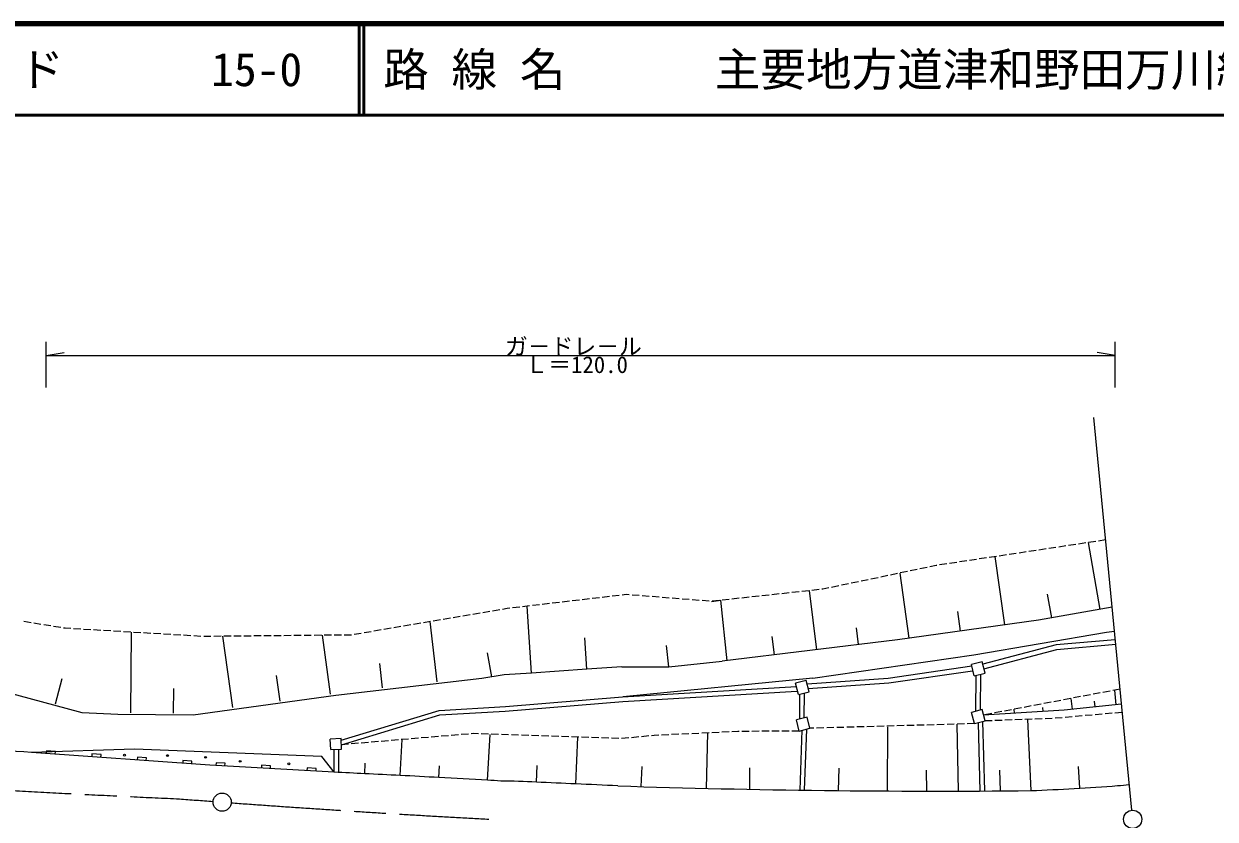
# Model space of a CAD drawing. Units: millimetres, scale not verified. Extents: x 40000 to 680000, y 20000 to 380000.
# Drawn here: x 140978 to 271598, y 292810 to 380000 of the extents above; entities that cross this region are included whole.
import ezdxf
from ezdxf.enums import TextEntityAlignment as Align

# ---------------------------------------------------------------- set-up
doc = ezdxf.new("R2010")
doc.units = ezdxf.units.MM
doc.header["$LTSCALE"] = 1000
doc.linetypes.add('CHAIN', pattern=[18.5, 12, -1.5, 3.5, -1.5])
for name, color, linetype, lineweight in [('M-BGD', 7, 'Continuous', 25), ('M-BMK', 2, 'CHAIN', 13), ('M-BMK-SRVR', 3, 'Continuous', 25), ('M-STR-HTXT', 7, 'Continuous', 13), ('M-TTL', 2, 'Continuous', 140), ('M-TTL-LINE', 7, 'Continuous', 50)]:
    doc.layers.add(name, color=color, linetype=linetype, lineweight=lineweight)
doc.layers.add('M-TTL-TXT', color=7, linetype='Continuous')
doc.styles.add('ＭＳ ゴシック', font='')
doc.styles.get('ＭＳ ゴシック').set_extended_font_data('MS Gothic')

msp = doc.modelspace()

# ---------------------------------------------------------------- linework, layer by layer
at = {"layer": 'M-BGD'}
for p, q in [((262450, 293794), (258284, 336849)), ((255233, 322762), (254441, 322643)), ((256320, 322926), (255529, 322807)), ((257408, 323090), (256617, 322971)), ((258993, 315809), (257704, 323135)), ((258496, 323254), (257705, 323135)), ((259583, 323418), (258792, 323299)), ((246531, 321452), (245740, 321333)), ((247618, 321616), (246827, 321497)), ((248530, 314103), (247486, 321596)), ((248706, 321779), (247915, 321660)), ((249794, 321943), (249003, 321824)), ((250882, 322107), (250091, 321988)), ((251969, 322271), (251178, 322152)), ((253057, 322435), (252266, 322316)), ((254145, 322599), (253354, 322479)), ((238938, 320187), (238155, 320023)), ((240014, 320412), (239231, 320248)), ((241011, 320621), (240308, 320473)), ((241092, 320633), (241011, 320621)), ((242180, 320797), (241389, 320677)), ((243267, 320960), (242476, 320841)), ((244355, 321124), (243564, 321005)), ((245443, 321288), (244652, 321169)), ((232478, 318835), (231695, 318671)), ((233554, 319060), (232771, 318896)), ((234631, 319285), (233848, 319121)), ((235708, 319511), (234925, 319347)), ((236784, 319736), (236001, 319572)), ((238061, 312645), (237065, 319795)), ((237861, 319961), (237078, 319797)), ((207037, 317430), (206567, 317375)), ((207363, 317405), (207037, 317430)), ((223790, 317497), (222995, 317411)), ((224884, 317617), (224089, 317530)), ((225978, 317736), (225182, 317649)), ((227071, 317855), (226276, 317769)), ((227925, 311389), (227137, 317863)), ((228165, 317975), (227369, 317888)), ((228589, 318021), (228463, 318007)), ((229248, 318159), (228589, 318021)), ((230324, 318384), (229541, 318220)), ((231401, 318609), (230618, 318445)), ((253676, 314873), (253221, 317460)), ((196437, 316184), (195642, 316091)), ((196644, 308834), (196147, 316158)), ((197529, 316313), (196735, 316219)), ((198622, 316441), (197827, 316348)), ((199714, 316570), (198920, 316476)), ((200807, 316698), (200012, 316605)), ((201899, 316826), (201105, 316733)), ((202992, 316955), (202197, 316861)), ((204084, 317083), (203290, 316990)), ((205177, 317212), (204382, 317118)), ((206269, 317340), (205475, 317247)), ((208459, 317318), (207662, 317381)), ((209556, 317230), (208758, 317294)), ((210652, 317143), (209855, 317207)), ((211749, 317056), (210952, 317120)), ((212846, 316969), (212048, 317032)), ((213942, 316882), (213145, 316945)), ((215039, 316795), (214241, 316858)), ((216135, 316708), (215338, 316771)), ((216376, 316689), (217410, 316801)), ((217229, 316782), (216434, 316695)), ((218096, 310183), (217410, 316802)), ((218323, 316901), (217528, 316814)), ((219416, 317020), (218621, 316934)), ((220510, 317140), (219715, 317053)), ((221603, 317259), (220808, 317172)), ((222697, 317378), (221902, 317291)), ((187743, 314837), (186954, 314703)), ((188827, 315021), (188039, 314887)), ((189912, 315205), (189123, 315071)), ((190996, 315389), (190208, 315255)), ((192081, 315573), (191292, 315439)), ((193165, 315757), (192377, 315623)), ((193982, 315896), (193461, 315807)), ((194252, 315927), (193982, 315896)), ((195344, 316056), (194550, 315962)), ((243688, 313429), (243388, 315584)), ((260297, 316038), (252229, 314619)), ((141774, 314339), (140984, 314466)), ((142860, 314163), (142070, 314291)), ((143946, 313988), (143156, 314116)), ((145032, 313813), (144242, 313941)), ((145511, 313736), (145328, 313766)), ((146124, 313700), (145511, 313736)), ((147222, 313634), (146424, 313682)), ((148320, 313569), (147522, 313617)), ((149418, 313504), (148620, 313551)), ((180151, 313549), (179363, 313415)), ((181236, 313733), (180447, 313599)), ((182320, 313917), (181532, 313783)), ((183405, 314101), (182616, 313967)), ((184489, 314285), (183701, 314151)), ((185574, 314469), (184785, 314335)), ((186297, 307882), (185539, 314485)), ((186658, 314653), (185870, 314519)), ((232481, 311943), (232258, 313771)), ((252229, 314619), (236780, 312466)), ((150517, 313439), (149718, 313486)), ((151615, 313373), (150816, 313421)), ((152713, 313308), (151914, 313356)), ((152700, 304484), (152773, 313301)), ((153811, 313243), (153012, 313290)), ((154909, 313178), (154110, 313225)), ((156007, 313112), (155208, 313160)), ((157105, 313047), (156306, 313095)), ((158203, 312982), (157404, 313029)), ((159301, 312917), (158502, 312964)), ((160399, 312851), (159601, 312899)), ((161499, 312845), (160699, 312837)), ((162599, 312856), (161799, 312848)), ((163882, 305041), (162798, 312860)), ((163699, 312867), (162899, 312859)), ((164798, 312878), (163999, 312870)), ((165898, 312889), (165098, 312881)), ((166998, 312899), (166198, 312891)), ((168098, 312910), (167298, 312902)), ((169198, 312921), (168398, 312913)), ((170298, 312932), (169498, 312924)), ((171398, 312943), (170598, 312935)), ((172498, 312954), (171698, 312946)), ((173598, 312965), (172798, 312957)), ((174611, 306527), (173718, 312966)), ((174698, 312976), (173898, 312968)), ((175798, 312987), (174998, 312979)), ((176898, 312998), (176098, 312990)), ((177982, 313181), (177194, 313047)), ((179067, 313365), (178278, 313231)), ((202719, 309247), (202485, 312692)), ((236780, 312466), (217543, 310126)), ((223279, 310824), (223037, 312821)), ((245145, 310840), (259691, 313323)), ((260642, 312477), (254164, 311914)), ((259691, 313323), (260550, 313430)), ((192291, 308405), (191815, 311050)), ((211690, 309519), (211448, 311852)), ((254164, 311914), (246116, 309790)), ((246244, 309306), (254250, 311420)), ((254250, 311420), (260690, 311979)), ((180316, 307195), (180007, 309882)), ((211690, 309519), (217543, 310126)), ((227479, 308283), (245145, 310840)), ((244922, 309576), (235752, 308241)), ((246050, 310054), (244876, 309758)), ((245188, 308520), (244876, 309758)), ((246362, 308815), (246050, 310054)), ((169084, 305761), (168695, 308571)), ((193659, 308631), (191198, 308225)), ((196644, 308834), (193659, 308631)), ((202719, 309247), (196644, 308834)), ((206562, 309508), (202719, 309247)), ((206562, 309508), (211690, 309519)), ((227479, 308283), (206685, 306213)), ((235805, 307743), (244994, 309081)), ((245188, 308520), (246362, 308815)), ((245374, 304643), (245411, 308576)), ((245876, 304817), (245912, 308702)), ((144438, 305446), (145188, 308214)), ((157399, 304444), (157422, 307119)), ((191198, 308225), (175184, 306385)), ((206631, 306210), (225686, 307336)), ((226763, 308016), (225589, 307720)), ((225901, 306482), (225589, 307720)), ((227075, 306777), (226763, 308016)), ((235752, 308241), (226863, 307617)), ((226987, 307125), (235805, 307743)), ((261166, 307064), (260380, 306915)), ((147389, 304455), (138861, 306765)), ((175184, 306385), (159528, 304216)), ((193767, 304655), (206665, 305711)), ((193799, 305157), (206631, 306210)), ((206661, 305711), (225716, 306837)), ((225901, 306482), (227075, 306777)), ((226051, 303804), (226065, 306523)), ((226552, 303930), (226566, 306649)), ((254682, 305833), (253896, 305684)), ((255762, 306038), (254976, 305889)), ((255949, 304854), (255827, 306051)), ((256843, 306244), (256057, 306094)), ((257924, 306449), (257138, 306299)), ((259004, 306654), (258218, 306505)), ((258442, 305107), (258378, 305732)), ((260085, 306859), (259299, 306710)), ((260748, 305342), (260584, 306954)), ((151273, 304284), (147389, 304455)), ((175772, 301489), (186508, 304736)), ((186508, 304736), (193799, 305157)), ((186596, 304241), (193767, 304655)), ((246057, 304815), (244884, 304520)), ((245196, 303281), (244884, 304520)), ((246369, 303577), (246057, 304815)), ((255024, 304760), (246206, 304224)), ((247117, 304397), (246331, 304247)), ((248197, 304602), (247411, 304453)), ((249278, 304807), (248492, 304658)), ((249586, 304429), (249560, 304861)), ((250359, 305012), (249573, 304863)), ((251439, 305217), (250653, 305068)), ((252520, 305423), (251734, 305273)), ((252728, 304620), (252701, 305053)), ((253601, 305628), (252815, 305479)), ((261327, 305401), (255024, 304760)), ((260316, 304421), (259519, 304350)), ((261412, 304518), (260615, 304447)), ((159528, 304216), (151273, 304284)), ((175797, 300974), (186596, 304241)), ((226859, 304007), (225686, 303712)), ((225998, 302473), (225686, 303712)), ((227171, 302769), (226859, 304007)), ((237499, 303062), (236699, 303040)), ((238598, 303094), (237799, 303071)), ((239698, 303125), (238898, 303102)), ((240797, 303156), (239998, 303133)), ((241897, 303187), (241097, 303165)), ((242997, 303219), (242197, 303196)), ((244096, 303250), (243296, 303227)), ((243445, 295889), (243321, 303210)), ((245196, 303281), (244396, 303258)), ((245196, 303281), (246369, 303577)), ((245831, 295897), (245636, 303362)), ((246332, 295899), (246132, 303528)), ((247146, 303605), (246369, 303577)), ((248245, 303645), (247446, 303616)), ((249345, 303684), (248545, 303655)), ((250444, 303724), (249644, 303695)), ((251543, 303764), (250744, 303735)), ((251407, 295936), (251075, 303746)), ((252642, 303804), (251843, 303775)), ((253742, 303843), (252942, 303815)), ((254838, 303937), (254041, 303867)), ((255933, 304034), (255136, 303963)), ((257029, 304131), (256232, 304060)), ((258125, 304227), (257328, 304157)), ((259221, 304324), (258424, 304254)), ((185352, 301777), (184555, 301710)), ((186449, 301870), (185651, 301803)), ((187545, 301962), (186748, 301895)), ((188641, 302054), (187844, 301987)), ((189737, 302146), (188940, 302079)), ((190318, 302195), (190036, 302171)), ((190835, 302177), (190318, 302195)), ((191934, 302139), (191134, 302167)), ((191817, 297077), (192106, 302103)), ((193033, 302101), (192234, 302129)), ((194133, 302063), (193333, 302091)), ((195232, 302026), (194432, 302053)), ((196331, 301988), (195532, 302015)), ((197431, 301950), (196631, 301977)), ((198530, 301912), (197731, 301939)), ((199629, 301874), (198830, 301901)), ((200729, 301836), (199929, 301863)), ((201828, 301798), (201029, 301825)), ((201496, 296676), (201728, 301795)), ((202927, 301760), (202128, 301787)), ((204027, 301722), (203227, 301750)), ((208416, 301822), (207620, 301744)), ((209511, 301928), (208715, 301851)), ((210084, 301984), (209810, 301957)), ((210608, 302009), (210084, 301984)), ((211707, 302062), (210907, 302023)), ((212805, 302114), (212006, 302076)), ((213904, 302167), (213105, 302129)), ((215003, 302220), (214204, 302182)), ((216101, 302273), (215302, 302234)), ((215835, 296185), (215965, 302259)), ((217200, 302325), (216401, 302287)), ((218299, 302378), (217500, 302340)), ((219244, 302423), (218599, 302392)), ((219398, 302424), (219244, 302423)), ((220498, 302433), (219698, 302427)), ((221598, 302441), (220798, 302435)), ((222698, 302449), (221898, 302443)), ((223798, 302457), (222998, 302451)), ((224898, 302465), (224098, 302459)), ((225998, 302473), (225198, 302468)), ((225998, 302473), (227171, 302769)), ((226085, 295992), (226328, 302557)), ((226585, 295985), (226833, 302684)), ((227603, 302781), (227171, 302769)), ((228702, 302812), (227903, 302790)), ((229802, 302844), (229002, 302821)), ((230901, 302875), (230102, 302852)), ((232001, 302906), (231201, 302883)), ((233101, 302937), (232301, 302915)), ((234200, 302969), (233400, 302946)), ((235300, 303000), (234500, 302977)), ((236399, 303031), (235600, 303008)), ((235670, 295900), (235726, 302926)), ((153095, 300492), (141831, 300125)), ((173654, 299665), (153095, 300492)), ((175765, 301638), (174576, 301581)), ((174631, 300440), (174576, 301581)), ((174631, 300440), (175820, 300497)), ((175011, 297953), (175006, 300458)), ((175511, 297954), (175506, 300459)), ((175820, 300497), (175765, 301638)), ((176583, 301040), (175797, 300974)), ((177680, 301132), (176882, 301065)), ((178776, 301224), (177979, 301157)), ((179872, 301316), (179075, 301249)), ((180968, 301409), (180171, 301342)), ((182064, 301501), (181267, 301434)), ((182240, 297599), (182442, 301533)), ((183160, 301593), (182363, 301526)), ((184256, 301685), (183459, 301618)), ((205126, 301684), (204327, 301712)), ((206225, 301646), (205426, 301674)), ((207321, 301715), (206525, 301638)), ((161390, 298741), (141831, 300125)), ((143456, 300310), (143435, 300011)), ((144453, 300240), (143456, 300310)), ((144432, 299941), (144453, 300240)), ((148443, 299957), (148422, 299658)), ((149441, 299887), (148443, 299957)), ((149420, 299588), (149441, 299887)), ((153431, 299605), (153410, 299305)), ((154428, 299534), (153431, 299605)), ((154407, 299235), (154428, 299534)), ((158418, 299252), (158397, 298952)), ((159416, 299181), (158418, 299252)), ((159395, 298882), (159416, 299181)), ((175011, 297953), (173654, 299665)), ((175011, 297953), (161390, 298741)), ((162050, 299003), (162033, 298703)), ((163049, 298945), (162050, 299003)), ((163031, 298646), (163049, 298945)), ((167042, 298714), (167025, 298415)), ((168040, 298656), (167042, 298714)), ((168023, 298357), (168040, 298656)), ((172034, 298425), (172016, 298126)), ((173032, 298368), (172034, 298425)), ((173015, 298068), (173032, 298368)), ((178365, 297793), (178420, 298939)), ((186485, 297375), (186555, 298670)), ((197172, 296867), (197249, 298677)), ((208658, 296405), (208776, 298600)), ((220567, 296084), (220567, 298427)), ((230305, 295941), (230367, 298416)), ((239974, 295887), (239961, 298179)), ((248061, 295909), (247989, 298191)), ((256766, 296210), (256625, 298576))]:
    msp.add_line(p, q, dxfattribs=at)
for centre in [(152014, 299834), (156736, 299779), (160912, 299588), (164706, 299151), (170028, 298878)]:
    msp.add_circle(centre, 100, dxfattribs=at)
for centre, radius, start, end in [((111633, -131731), 432910, 86.00005, 89.57472), ((104026, -1226200), 1525805, 87.20738, 87.33344), ((104026, -1226200), 1525805, 87.06168, 87.20738), ((104026, -1226200), 1525805, 86.90203, 87.06168), ((104026, -1226200), 1525805, 86.70153, 86.90203), ((104026, -1226200), 1525805, 86.64634, 86.70153), ((192125, 200593), 96406, 86.99911, 89.31129), ((132221, -1227555), 1525805, 87.39776, 87.56028), ((132221, -1227555), 1525805, 87.22428, 87.39776), ((243456, 459555), 164002, 276.10603, 276.55428), ((241102, 1364639), 1068753, 268.12376, 270.55245), ((238142, 608374), 312719, 272.43104, 274.17336), ((192236, 292844), 1000, 179.68113, 180.10722)]:
    msp.add_arc(centre, radius, start, end, dxfattribs=at)
at = {"layer": 'M-BMK'}
for centre, radius, start, end in [((250520, 2339962), 2047017, 266.2242, 267.41064), ((267989, 1712097), 1421321, 265.56338, 265.7123), ((267989, 1712097), 1421321, 265.79293, 266.93383)]:
    msp.add_arc(centre, radius, start, end, dxfattribs=at)
at = {"layer": 'M-BMK-SRVR'}
for centre in [(162722, 294679), (262546, 292799)]:
    msp.add_circle(centre, 1000, dxfattribs=at)
at = {"layer": 'M-STR-HTXT'}
for p, q in [((143435, 340134), (143435, 345134)), ((260642, 340134), (260642, 345134)), ((143435, 343634), (145404, 343981)), ((143435, 343634), (260642, 343634)), ((260642, 343634), (258672, 343981))]:
    msp.add_line(p, q, dxfattribs=at)
at = {"layer": 'M-TTL'}
msp.add_line((680000, 380000), (40000, 380000), dxfattribs=at)
at = {"layer": 'M-TTL-LINE'}
for p, q in [((177750, 380000), (177750, 370000)), ((178250, 380000), (178250, 370000)), ((40000, 370000), (680000, 370000))]:
    msp.add_line(p, q, dxfattribs=at)

# ---------------------------------------------------------------- texts
at = {"layer": 'M-STR-HTXT', "style": 'ＭＳ ゴシック'}
for s, p in [('ガ－ドレ－ル', (201235, 344634)), ('Ｌ＝120.0', (201595, 342634))]:
    msp.add_text(s, height=1833, dxfattribs=at).set_placement(p, align=Align.MIDDLE_CENTER)
at = {"layer": 'M-TTL-TXT', "style": 'ＭＳ ゴシック'}
for s, p in [('図面コード', (120380, 375000)), ('15-0', (161521, 375000)), ('路 線 名', (180380, 375000)), ('主要地方道津和野田万川線', (216734, 375000))]:
    msp.add_text(s, height=3666, dxfattribs=at).set_placement(p, align=Align.MIDDLE_LEFT)

doc.saveas('drawing.dxf')
